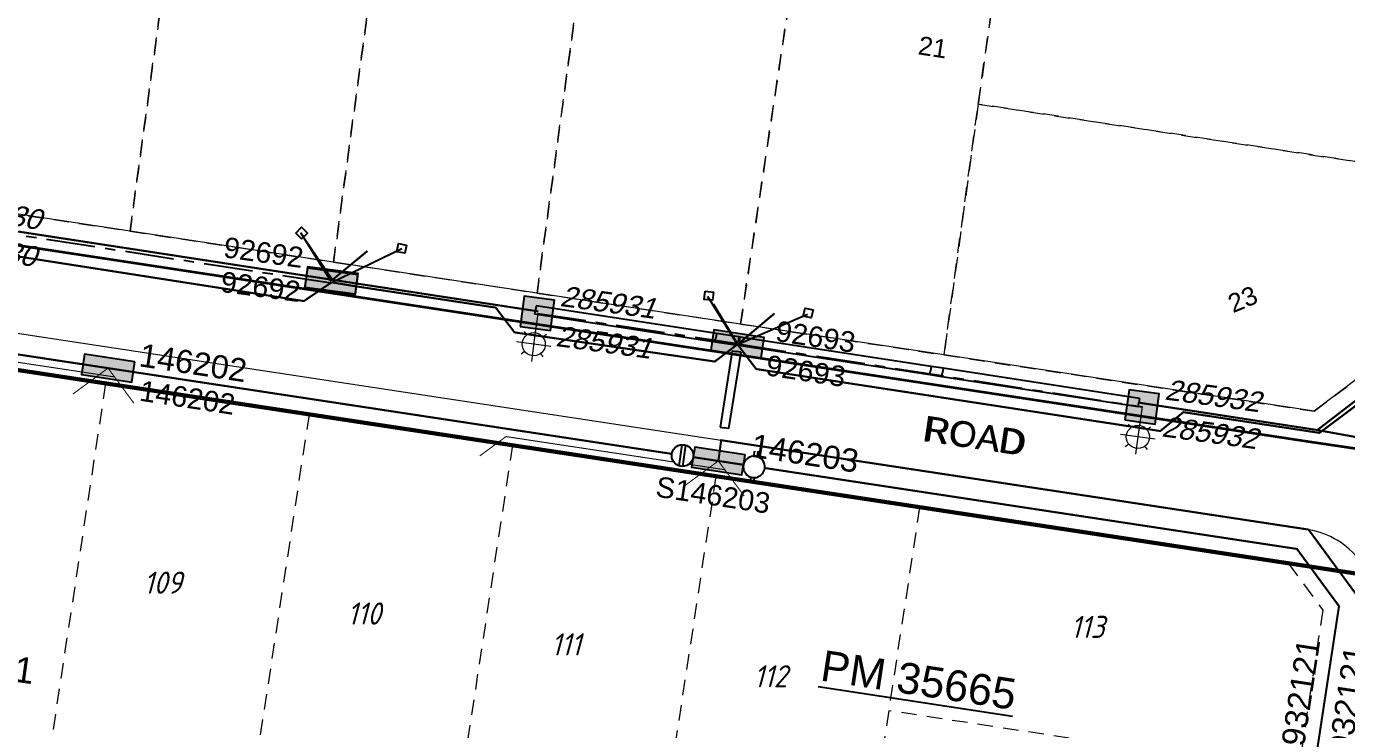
# Model space of a CAD drawing. Header units: metres. Extents: x 277548 to 280124, y 6243677 to 6246862.
# Drawn here: x 278712.4 to 278840.7, y 6245200.7 to 6245269 of the extents above; entities that cross this region are included whole.
import ezdxf
from ezdxf.enums import TextEntityAlignment as Align

# ---------------------------------------------------------------- set-up
doc = ezdxf.new("R2010")
doc.units = ezdxf.units.M
for name, pattern in [('Cable New OH', [6, 4, -2]), ('Dash', [5, 3, -2]), ('DIVIDE', [1.25, 0.5, -0.25, 0, -0.25, 0, -0.25]), ('DIVIDE2', [0.625, 0.25, -0.125, 0, -0.125, 0, -0.125]), ('IECLAUG', [3, 2, -1]), ('IECLCENT', [15.5, 9.5, -2, 2, -2]), ('PHANTOM2', [1.25, 0.625, -0.125, 0.125, -0.125, 0.125, -0.125])]:
    doc.linetypes.add(name, pattern=pattern)
doc.layers.get('0').update_dxf_attribs({"color": 6})
doc.layers.add('_User ZKERB-3-1', color=7, linetype='Continuous', lineweight=0, true_color=0x949494)
doc.layers.add('_User ZSTG1-1-1', color=7, linetype='Continuous', lineweight=0, true_color=0x0000f0)
for name, color, linetype, lineweight in [('_User ZSTG1-1-5', 7, 'Continuous', 0), ('Cadastre Land Parcels_SP_EXT', 9, 'Continuous', 5), ('Cadastre Roads_SP_EXT', 94, 'Continuous', 15)]:
    doc.layers.add(name, color=color, linetype=linetype, lineweight=lineweight)
for name, color, linetype in [('Duct_SP_EXT', 7, 'Continuous'), ('Equip_LV_EXT', 7, 'Continuous'), ('Equip_SP_SL_EXT', 7, 'Continuous'), ('Notes', 7, 'Continuous'), ('Notes_HV_MISC', 7, 'Continuous'), ('Notes_LV_MISC', 7, 'Continuous'), ('Notes_SP_MISC', 7, 'Continuous'), ('Services_SP_EXT', 7, 'Continuous'), ('SupportsUG_SP_LV_EXT', 7, 'Continuous'), ('SupportsUG_SP_LV_NEW', 2, 'Continuous'), ('SupportsUG_SP_LV_SL_EXT', 7, 'Continuous'), ('SupportsUG_SP_LV_SL_NEW', 2, 'Continuous')]:
    doc.layers.add(name, color=color, linetype=linetype)
doc.styles.add('ARIAL', font='arial.ttf', dxfattribs={"height": 2})
doc.styles.add('COLUMN_LABEL', font='arial.ttf')
doc.styles.add('iecARIAL', font='arial.ttf', dxfattribs={"height": 2})
doc.styles.add('iecISOCP', font='isocp.shx')
doc.styles.add('POLE_LABEL', font='arial.ttf')
doc.styles.get("Standard").update_dxf_attribs({"font": 'arial.ttf'})

# ---------------------------------------------------------------- blocks, each defined once
blk = doc.blocks.new('*U62')
at = {"lineweight": 15}
for p, q in [((0, 0), (-0.34, -2.48)), ((-1.79, -2.32), (-1.45, -2.77)), ((-0.24, -1.73), (-0.84, -6.19)), ((1.1, -2.71), (0.66, -3.06)), ((1.69, -4.27), (-2.77, -3.66)), ((-2.18, -5.21), (-1.73, -4.87)), ((0.71, -5.61), (0.37, -5.16))]:
    blk.add_line(p, q, dxfattribs=at)
blk.add_circle((-0.54, -3.96), 1.5, dxfattribs=at)
for tag, p, height, flags in [('OPERATING_VOLTAGE', (0.98, -1.65), 0.2, 9), ('ORIENTATION', (0.98, -1.85), 0.2, 9), ('CONSTRUCTED_VOLTAGE', (0.98, -0.65), 0.2, 9), ('CONTROL_TYPE', (0.98, -0.85), 0.2, 9), ('LANTERN_PURPOSE', (0.98, -1.05), 0.2, 9), ('LANTERN_TYPE', (0.98, -1.25), 0.2, 9), ('NO_PHASES', (0.98, -1.45), 0.2, 9), ('LNUMBER', (2.18, -3.25), 2.5, 8), ('OWNED_BY', (0.98, -2.05), 0.2, 9), ('STATE', (0.98, -2.25), 0.2, 9), ('USAGE', (0.98, -2.45), 0.2, 9), ('CEXIST', (0.98, -2.65), 0.2, 9), ('CNEW', (0.98, -2.85), 0.2, 9), ('CNUMBER', (0.98, -3.05), 0.2, 9), ('CREMOVE', (0.98, -3.25), 0.2, 9), ('CREPLACE', (0.98, -3.45), 0.2, 9), ('LKINGHEIGHT', (0.98, -3.65), 0.2, 9), ('LBRACKET', (0.98, -3.85), 0.2, 9), ('LBRACKETVOCAB', (0.98, -4.05), 0.2, 9), ('LCATEGORY', (0.98, -4.25), 0.2, 9), ('LCHARGE1', (0.98, -4.45), 0.2, 9), ('LCHARGE1PERCENT', (0.98, -4.65), 0.2, 9), ('LCHARGE2', (0.98, -4.85), 0.2, 9), ('LCHARGE2PERCENT', (0.98, -5.05), 0.2, 9), ('LCHARGE3', (0.98, -5.25), 0.2, 9), ('LCHARGE3PERCENT', (0.98, -5.45), 0.2, 9), ('LEXIST', (0.98, -5.65), 0.2, 9), ('LLAMP', (0.98, -5.85), 0.2, 9), ('LLAMPVOCAB', (0.98, -6.05), 0.2, 9), ('LMAST', (0.98, -6.25), 0.2, 9), ('LMASTVOCAB', (0.98, -6.45), 0.2, 9), ('LNEW', (0.98, -6.65), 0.2, 9), ('LANTNUMBER', (0.98, -6.85), 0.2, 9), ('LOUTREACH', (0.98, -7.25), 0.2, 9), ('LOUTREACHVOCAB', (0.98, -7.45), 0.2, 9), ('LRATECODE', (0.98, -7.65), 0.2, 9), ('LREMOVE', (0.98, -7.85), 0.2, 9), ('LREPLACE', (0.98, -8.05), 0.2, 9), ('LTYPE', (0.98, -8.25), 0.2, 9), ('LTYPEVOCAB', (0.98, -8.45), 0.2, 9), ('LEGEND', (0.98, -8.65), 0.2, 9), ('STREETNAME', (0.98, -9.25), 0.2, 9), ('SUBURB', (0.98, -9.45), 0.2, 1), ('LOCATION', (0.98, -8.85), 0.2, 9), ('NOTES', (0.98, -9.05), 0.2, 9)]:
    blk.add_attdef(tag, p, '', height=height, dxfattribs=dict(flags=flags))
blk = doc.blocks.new('*U70')
at = {"lineweight": 15}
for p, q in [((0, 0), (-0.34, -2.48)), ((-1.79, -2.32), (-1.45, -2.77)), ((-0.24, -1.73), (-0.84, -6.19)), ((1.1, -2.72), (0.66, -3.06)), ((1.69, -4.27), (-2.77, -3.66)), ((-2.18, -5.21), (-1.73, -4.87)), ((0.71, -5.61), (0.37, -5.16))]:
    blk.add_line(p, q, dxfattribs=at)
blk.add_circle((-0.54, -3.96), 1.5, dxfattribs=at)
for tag, p, height, flags in [('OPERATING_VOLTAGE', (0.98, -1.65), 0.2, 9), ('ORIENTATION', (0.98, -1.85), 0.2, 9), ('CONSTRUCTED_VOLTAGE', (0.98, -0.65), 0.2, 9), ('CONTROL_TYPE', (0.98, -0.85), 0.2, 9), ('LANTERN_PURPOSE', (0.98, -1.05), 0.2, 9), ('LANTERN_TYPE', (0.98, -1.25), 0.2, 9), ('NO_PHASES', (0.98, -1.45), 0.2, 9), ('LNUMBER', (2.18, -3.25), 2.5, 8), ('OWNED_BY', (0.98, -2.05), 0.2, 9), ('STATE', (0.98, -2.25), 0.2, 9), ('USAGE', (0.98, -2.45), 0.2, 9), ('CEXIST', (0.98, -2.65), 0.2, 9), ('CNEW', (0.98, -2.85), 0.2, 9), ('CNUMBER', (0.98, -3.05), 0.2, 9), ('CREMOVE', (0.98, -3.25), 0.2, 9), ('CREPLACE', (0.98, -3.45), 0.2, 9), ('LKINGHEIGHT', (0.98, -3.65), 0.2, 9), ('LBRACKET', (0.98, -3.85), 0.2, 9), ('LBRACKETVOCAB', (0.98, -4.05), 0.2, 9), ('LCATEGORY', (0.98, -4.25), 0.2, 9), ('LCHARGE1', (0.98, -4.45), 0.2, 9), ('LCHARGE1PERCENT', (0.98, -4.65), 0.2, 9), ('LCHARGE2', (0.98, -4.85), 0.2, 9), ('LCHARGE2PERCENT', (0.98, -5.05), 0.2, 9), ('LCHARGE3', (0.98, -5.25), 0.2, 9), ('LCHARGE3PERCENT', (0.98, -5.45), 0.2, 9), ('LEXIST', (0.98, -5.65), 0.2, 9), ('LLAMP', (0.98, -5.85), 0.2, 9), ('LLAMPVOCAB', (0.98, -6.05), 0.2, 9), ('LMAST', (0.98, -6.25), 0.2, 9), ('LMASTVOCAB', (0.98, -6.45), 0.2, 9), ('LNEW', (0.98, -6.65), 0.2, 9), ('LANTNUMBER', (0.98, -6.85), 0.2, 9), ('LOUTREACH', (0.98, -7.25), 0.2, 9), ('LOUTREACHVOCAB', (0.98, -7.45), 0.2, 9), ('LRATECODE', (0.98, -7.65), 0.2, 9), ('LREMOVE', (0.98, -7.85), 0.2, 9), ('LREPLACE', (0.98, -8.05), 0.2, 9), ('LTYPE', (0.98, -8.25), 0.2, 9), ('LTYPEVOCAB', (0.98, -8.45), 0.2, 9), ('LEGEND', (0.98, -8.65), 0.2, 9), ('STREETNAME', (0.98, -9.25), 0.2, 9), ('SUBURB', (0.98, -9.45), 0.2, 1), ('LOCATION', (0.98, -8.85), 0.2, 9), ('NOTES', (0.98, -9.05), 0.2, 9)]:
    blk.add_attdef(tag, p, '', height=height, dxfattribs=dict(flags=flags))
blk = doc.blocks.new('CCP_EXT')
at = {"flags": 9}
for tag, p in [('STATE', (0, -1.8)), ('LEGEND', (0, -1.4)), ('LIFE_SUPPORT', (0, -1.6)), ('NOTES', (0, -2))]:
    blk.add_attdef(tag, text='', height=0.2, dxfattribs=at).set_placement(p, align=Align.MIDDLE_LEFT)
blk.add_wipeout([(0, 0.57), (0.57, 0), (0, -0.57), (-0.57, 0)])
blk.add_lwpolyline([(-0.57, 0), (0, 0.57), (0.57, 0), (0, -0.57), (-0.57, 0)])
at = {"flags": 1}
blk.add_attdef('Z', (0, 0), '', height=0.2, dxfattribs=at)
at = {"flags": 9}
for tag, p in [('CCP_TYPE', (0, 0)), ('CONSTRUCTED_VOLTAGE', (0, -0.2)), ('OPERATING_VOLTAGE', (0, -0.6)), ('ORIENTATION', (0, -0.8)), ('OWNED_BY', (0, -1)), ('NO_PHASES', (0, -0.4)), ('USAGE', (0, -1.2))]:
    blk.add_attdef(tag, text='', height=0.2, dxfattribs=at).set_placement(p, align=Align.MIDDLE_LEFT)
blk = doc.blocks.new('COLUMN_EXT')
blk.add_hatch(color=256).paths.add_polyline_path([(-1.49, 1.48), (-1.49, -1.49), (1.48, -1.49), (1.48, 1.48)])
blk.add_lwpolyline([(-1.49, -1.49), (1.48, -1.49), (1.48, 1.48), (-1.49, 1.48)], close=True)
at = {"style": 'COLUMN_LABEL', "oblique": 15, "flags": 8}
blk.add_attdef('ASSET_NUM', text='', height=2, dxfattribs=at).set_placement((2, 2), align=Align.MIDDLE_LEFT)
at = {"flags": 9}
for tag, style, p in [('STRUCTURE_PLANT_NUMBER', 'POLE_LABEL', (1.81, 0.03)), ('STREET_CODE', 'COLUMN_LABEL', (1.81, -0.2))]:
    blk.add_attdef(tag, text='', height=0.2, dxfattribs=dict(at, style=style)).set_placement(p, align=Align.MIDDLE_LEFT)
for tag, p in [('COLUMN_TYPE', (1.81, -0.4)), ('OWNED_BY', (1.81, -0.6)), ('STATE', (1.81, -0.8)), ('USAGE', (1.81, -1)), ('LEGEND', (1.81, -1.2)), ('STREETNAME', (1.81, -1.6)), ('SUBURB', (1.81, -1.8)), ('LOCATION', (1.81, -1.4)), ('NOTES', (1.81, -2))]:
    blk.add_attdef(tag, text='', height=0.2, dxfattribs=at).set_placement(p, align=Align.MIDDLE_LEFT)
at = {"flags": 1}
blk.add_attdef('Z', (1.81, -2.35), '', height=0.2, dxfattribs=at)
blk = doc.blocks.new('PILLAR_EXT')
blk.add_hatch(color=256).paths.add_polyline_path([(-2.475, 0.99), (-2.475, -0.99), (2.475, -0.99), (2.475, 0.99)])
blk.add_lwpolyline([(-2.475, -0.99), (2.475, -0.99), (2.475, 0.99), (-2.475, 0.99)], close=True)
at = {"style": 'iecARIAL', "flags": 8}
blk.add_attdef('ASSET_NUM', text='', height=2, dxfattribs=at).set_placement((1.5, 3.5), align=Align.MIDDLE_RIGHT)
for tag, p, flags in [('OWNED_BY', (0, -0.2), 9), ('STATE', (0, -0.4), 9), ('SUPPORT_TYPE', (0, -0.6), 9), ('USAGE', (0, -0.8), 9), ('LEGEND', (0, -1), 9), ('LOCATION', (0, -1.2), 9), ('NOTES', (0, -1.4), 9), ('STREETNAME', (0, -1.8), 9), ('SUBURB', (0, -2), 1), ('PARENT', (0, -1.6), 9)]:
    blk.add_attdef(tag, p, '', height=0.2, dxfattribs=dict(flags=flags))
blk = doc.blocks.new('*U95')
blk.add_wipeout([(2.64, -1.04), (2.75, -0.89), (2.84, -0.72), (2.91, -0.55), (2.96, -0.37), (2.98, -0.18), (2.98, 0.01), (2.96, 0.19), (2.91, 0.38), (2.84, 0.55), (2.75, 0.71), (2.64, 0.87), (2.51, 1), (2.37, 1.12), (2.21, 1.22), (2.04, 1.3), (1.86, 1.36), (1.67, 1.39), (1.49, 1.4), (1.3, 1.39), (1.12, 1.36), (0.94, 1.3), (0.77, 1.22), (0.61, 1.12), (0.47, 1), (0.34, 0.86), (0.23, 0.71), (0.14, 0.54), (0.07, 0.37), (0.02, 0.19), (0, 0), (0, -0.19), (0.02, -0.37), (0.07, -0.56), (0.14, -0.73), (0.23, -0.89), (0.34, -1.05), (0.47, -1.18), (0.62, -1.3), (0.77, -1.4), (0.94, -1.48), (1.12, -1.54), (1.31, -1.57), (1.5, -1.58), (1.68, -1.57), (1.87, -1.54), (2.04, -1.48), (2.21, -1.4), (2.37, -1.3), (2.52, -1.18)])
for p, q in [((1.26, 1.39), (1.28, 2.13)), ((1.76, 1.38), (1.77, 2.13)), ((1.22, -1.56), (1.21, -2.31)), ((1.72, -1.57), (1.71, -2.31))]:
    blk.add_line(p, q)
blk.add_lwpolyline([(0, -0.07, 1), (2.99, -0.11, 1)], format="xyb", close=True)
for tag, p, flags in [('ORIENTATION', (0, 0), 9), ('Z', (0, 0), 1), ('USAGE', (0, -0.2), 9), ('NOTES', (0, -0.4), 9)]:
    blk.add_attdef(tag, p, '', height=0.2, dxfattribs=dict(flags=flags))
blk = doc.blocks.new('*U89')
for tag, flags, p in [('STATE', 9, (1.5, -1)), ('OWNED_BY', 9, (1.5, -1.8)), ('USAGE', 9, (1.5, -1.4)), ('NOTES', 9, (1.5, -1.6)), ('OPERATED_BY', 9, (1.5, -2)), ('TYPE', 9, (1.5, -2.6)), ('Z', 1, (1.5, -2.8)), ('MAINTAINED_BY', 9, (1.5, -2.2)), ('NUMBER_OF_PHASES', 9, (1.5, -2.4))]:
    blk.add_attdef(tag, text='', height=0.2, dxfattribs=dict(flags=flags)).set_placement(p, align=Align.MIDDLE_LEFT)
blk.add_wipeout([(6.59, 1.62), (6.45, 1.74), (6.29, 1.85), (6.12, 1.93), (5.95, 1.99), (5.76, 2.03), (5.57, 2.04), (5.39, 2.04), (5.2, 2), (5.02, 1.95), (4.85, 1.87), (4.69, 1.77), (4.54, 1.66), (4.41, 1.52), (4.3, 1.37), (4.21, 1.21), (4.13, 1.04), (4.08, 0.86), (4.06, 0.67), (4.05, 0.48), (4.07, 0.3), (4.12, 0.12), (4.18, -0.06), (4.27, -0.23), (4.38, -0.38), (4.5, -0.52), (4.65, -0.64), (4.8, -0.75), (4.97, -0.83), (5.15, -0.89), (5.33, -0.93), (5.52, -0.94), (5.71, -0.94), (5.89, -0.9), (6.07, -0.85), (6.24, -0.77), (6.4, -0.67), (6.55, -0.56), (6.68, -0.42), (6.79, -0.27), (6.89, -0.11), (6.96, 0.06), (7.01, 0.24), (7.04, 0.43), (7.04, 0.62), (7.02, 0.8), (6.98, 0.99), (6.91, 1.16), (6.82, 1.33), (6.72, 1.48)])
for p, q in [((4.06, 0.78), (7.02, 0.82)), ((4.07, 0.28), (7.03, 0.32))]:
    blk.add_line(p, q)
blk.add_circle((5.55, 0.55), 1.5)
at = {"flags": 9}
for tag, p in [('ACTUAL_STATUS', (1.5, 0)), ('CONSTRUCTED_VOLTAGE', (1.5, -0.2)), ('OPERATING_VOLTAGE', (1.5, -0.6)), ('ORIENTATION', (1.5, -0.8)), ('SWITCH_TYPE', (1.5, -1.2)), ('NO_PHASES', (1.5, -0.4))]:
    blk.add_attdef(tag, text='', height=0.2, dxfattribs=at).set_placement(p, align=Align.MIDDLE_LEFT)

msp = doc.modelspace()

# ---------------------------------------------------------------- linework, layer by layer
at = {"layer": '_User ZKERB-3-1', "linetype": 'Continuous'}
msp.add_line((278837.03028, 6245220.11943), (278622.01104, 6245252.80866), dxfattribs=at)
msp.add_arc((278835.90301, 6245212.70463), 7.5, 351.355555, 81.355556, dxfattribs=at)
at = {"layer": '_User ZSTG1-1-1', "color": 252, "linetype": 'Dash', "ltscale": 0.5, "true_color": 0x878787}
for p, q in [((278700.32399, 6245237.36258), (278720.09679, 6245234.35653)), ((278700.32399, 6245237.36258), (278720.09679, 6245234.35653)), ((278714.235, 6245195.79957), (278720.09679, 6245234.35653)), ((278720.09679, 6245234.35653), (278739.86959, 6245231.35049)), ((278720.09679, 6245234.35653), (278739.86959, 6245231.35049)), ((278734.0078, 6245192.79353), (278739.86959, 6245231.35049)), ((278739.86959, 6245231.35049), (278759.64239, 6245228.34444)), ((278739.86959, 6245231.35049), (278759.64239, 6245228.34444)), ((278753.7806, 6245189.78748), (278759.64239, 6245228.34444)), ((278759.64239, 6245228.34444), (278779.4152, 6245225.3384)), ((278759.64239, 6245228.34444), (278779.4152, 6245225.3384)), ((278773.55341, 6245186.78143), (278779.4152, 6245225.3384)), ((278779.4152, 6245225.3384), (278799.188, 6245222.33235)), ((278779.4152, 6245225.3384), (278799.188, 6245222.33235)), ((278799.188, 6245222.33235), (278796.18195, 6245202.55955)), ((278799.188, 6245222.33235), (278835.02126, 6245216.88465)), ((278799.188, 6245222.33235), (278835.02126, 6245216.88465)), ((278835.02126, 6245216.88465), (278838.37461, 6245212.32888)), ((278835.02126, 6245216.88465), (278863.69182, 6245212.52588)), ((278838.37461, 6245212.32888), (278835.96977, 6245196.51064)), ((278796.18195, 6245202.55955), (278793.29452, 6245183.56697)), ((278835.96977, 6245196.51064), (278796.18195, 6245202.55955))]:
    msp.add_line(p, q, dxfattribs=at)
for points in [[(278722.44197, 6245249.15304), (278729.02001, 6245297.46497), (278728.712, 6245297.51099), (278709.24101, 6245300.47296), (278702.66297, 6245252.15997), (278722.44197, 6245249.15304)], [(278722.44197, 6245249.15304), (278742.22097, 6245246.14602), (278748.79901, 6245294.45698), (278748.60397, 6245294.48799), (278729.02001, 6245297.46497), (278722.44197, 6245249.15304)], [(278762.00103, 6245243.139), (278768.57898, 6245291.45102), (278768.49604, 6245291.46401), (278748.79901, 6245294.45698), (278742.22097, 6245246.14602), (278762.00103, 6245243.139)], [(278781.78003, 6245240.13198), (278789.06199, 6245288.48102), (278788.373, 6245288.44197), (278768.57898, 6245291.45102), (278762.00103, 6245243.139), (278781.78003, 6245240.13198)], [(278808.13698, 6245285.43601), (278789.06199, 6245288.48102), (278781.78003, 6245240.13198), (278801.55902, 6245237.12496), (278804.879, 6245261.50097), (278808.27999, 6245285.41596), (278808.13698, 6245285.43601)], [(278848.06297, 6245279.36703), (278828.17196, 6245282.39198), (278808.27999, 6245285.41596), (278804.879, 6245261.50097), (278844.80199, 6245255.43004), (278848.06297, 6245279.36703)], [(278844.80199, 6245255.43004), (278804.879, 6245261.50097), (278801.55902, 6245237.12496), (278837.52701, 6245231.65602), (278842.02296, 6245235.01902), (278844.80199, 6245255.43004)]]:
    msp.add_lwpolyline(points, close=True, dxfattribs=at)
at = {"layer": 'Cadastre Land Parcels_SP_EXT', "linetype": 'Continuous'}
msp.add_lwpolyline([(279246.34202, 6245156.85702), (279205.05801, 6245163.13297), (279153.29507, 6245171.02643), (279153.18627, 6245168.51426), (278660.67525, 6245243.39005)], dxfattribs=at)
at = {"layer": 'Cadastre Roads_SP_EXT', "linetype": 'Continuous'}
for points in [[(278848.063, 6245279.36704), (278844.80196, 6245255.43001), (278842.02298, 6245235.01902), (278837.52698, 6245231.65598), (278801.55899, 6245237.12502), (278781.78, 6245240.13201), (278762.00102, 6245243.13899), (278742.22097, 6245246.14598), (278722.44199, 6245249.15297), (278702.663, 6245252.16004)], [(278660.77834, 6245243.37438), (279153.18625, 6245168.51424)]]:
    msp.add_lwpolyline(points, dxfattribs=at)
at = {"layer": 'Duct_SP_EXT'}
for p, q in [((278761.79185, 6245241.07411), (278761.85558, 6245241.48925)), ((278761.91931, 6245241.90439), (278761.85558, 6245241.48925)), ((278779.32871, 6245238.38195), (278761.79185, 6245241.07411)), ((278779.3287, 6245238.38195), (278779.39244, 6245238.79709)), ((278779.32871, 6245238.38195), (278779.39244, 6245238.79709)), ((278779.45617, 6245239.21222), (278779.39244, 6245238.79709)), ((278779.45617, 6245239.21222), (278779.39244, 6245238.79709)), ((278781.62281, 6245238.8796), (278779.45617, 6245239.21222)), ((278779.45617, 6245239.21222), (278779.45617, 6245239.21222)), ((278781.6224, 6245238.87967), (278781.55908, 6245238.46447)), ((278781.62281, 6245238.8796), (278781.55908, 6245238.46447)), ((278781.69625, 6245238.8684), (278781.6224, 6245238.87967)), ((278781.69625, 6245238.8684), (278781.63274, 6245238.45323)), ((278800.31775, 6245236.01154), (278781.69625, 6245238.8684)), ((278781.49535, 6245238.04933), (278779.3287, 6245238.38195)), ((278779.3287, 6245238.38195), (278779.32871, 6245238.38195)), ((278780.97627, 6245237.52206), (278779.78829, 6245230.10178)), ((278780.97627, 6245237.52206), (278781.39099, 6245237.45566)), ((278781.49535, 6245238.04933), (278781.55908, 6245238.46447)), ((278781.49576, 6245238.04927), (278781.55908, 6245238.46447)), ((278781.56923, 6245238.03806), (278781.49576, 6245238.04927)), ((278781.56923, 6245238.03806), (278781.63274, 6245238.45323)), ((278800.19035, 6245235.18125), (278781.56923, 6245238.03806)), ((278781.80571, 6245237.38926), (278780.61773, 6245229.96898)), ((278781.80571, 6245237.38926), (278781.39099, 6245237.45566)), ((278800.19034, 6245235.18126), (278800.25405, 6245235.5964)), ((278801.3449, 6245235.00407), (278800.19034, 6245235.18126)), ((278800.19034, 6245235.18126), (278800.19035, 6245235.18125)), ((278800.19035, 6245235.18125), (278800.25405, 6245235.5964)), ((278800.31776, 6245236.01154), (278800.25405, 6245235.5964)), ((278800.31775, 6245236.01154), (278800.25405, 6245235.5964)), ((278800.31776, 6245236.01154), (278800.31775, 6245236.01154)), ((278801.47233, 6245235.83435), (278800.31776, 6245236.01154)), ((278801.3449, 6245235.00407), (278801.40862, 6245235.41921)), ((278820.43548, 6245232.07371), (278801.3449, 6245235.00407)), ((278801.47233, 6245235.83435), (278801.40862, 6245235.41921)), ((278820.56293, 6245232.90399), (278801.47233, 6245235.83435)), ((278820.43548, 6245232.07371), (278820.49921, 6245232.48885)), ((278820.56293, 6245232.90399), (278820.49921, 6245232.48885)), ((278779.78829, 6245230.10178), (278780.20301, 6245230.03538)), ((278780.61773, 6245229.96898), (278780.20301, 6245230.03538))]:
    msp.add_line(p, q, dxfattribs=at)
at = {"layer": 'Notes_LV_MISC', "linetype": 'IECLCENT', "ltscale": 0.5, "flags": 128}
for points in [[(278762.03568, 6245241.16582), (278781.44555, 6245238.25068)], [(278781.49526, 6245238.20464), (278820.81958, 6245232.08258)]]:
    msp.add_lwpolyline(points, dxfattribs=at)
at = {"layer": 'Notes_LV_MISC', "linetype": 'IECLCENT', "ltscale": 0.5, "const_width": 0.2, "flags": 128}
for points in [[(278855.25026, 6245193.6136), (278853.30322, 6245193.87952), (278853.58617, 6245195.95119), (278855.76627, 6245210.2658), (278842.71729, 6245212.37075), (278841.56721, 6245213.93335), (278836.98638, 6245220.15723), (278779.89761, 6245228.83861), (278779.62661, 6245226.83853)], [(278834.50674, 6245176.87676), (278839.95093, 6245212.71772), (278835.86097, 6245218.27422), (278779.64065, 6245226.82136)]]:
    msp.add_lwpolyline(points, dxfattribs=at)
at = {"layer": 'Notes_SP_MISC', "linetype": 'IECLCENT', "ltscale": 0.5, "const_width": 0.2, "flags": 128}
for points in [[(278846.40327, 6245254.72865), (278843.58254, 6245234.23472), (278837.88594, 6245229.864)], [(278742.11325, 6245244.42654), (278745.51476, 6245247.22475)], [(278762.13171, 6245241.35527), (278742.37978, 6245244.38566)], [(278781.51914, 6245238.1644), (278785.08317, 6245241.16118)], [(278837.88594, 6245229.864), (278837.83699, 6245229.82753), (278820.49925, 6245232.48885)], [(278837.83699, 6245229.82753), (278843.64952, 6245228.77316)]]:
    msp.add_lwpolyline(points, dxfattribs=at)
at = {"layer": 'Notes_SP_MISC', "linetype": 'IECLAUG', "lineweight": -3, "ltscale": 0.25, "const_width": 0.1}
for points in [[(278720.93319, 6245234.98833), (278699.66463, 6245238.2121), (278697.11446, 6245236.33325)], [(278716.88726, 6245233.32721), (278720.30297, 6245235.84374), (278722.8195, 6245232.42803)], [(278780.25336, 6245225.96992), (278758.98479, 6245229.19369), (278756.43463, 6245227.31485)], [(278776.20743, 6245224.3088), (278779.62313, 6245226.82534), (278782.13967, 6245223.40963)]]:
    msp.add_lwpolyline(points, dxfattribs=at)

# ---------------------------------------------------------------- block references
at = {"layer": 'Equip_SP_SL_EXT', "xscale": 0.75, "yscale": 0.75, "zscale": 0.75}
for name, p in [('*U70', (278762.07892, 6245241.13865)), ('*U62', (278820.80537, 6245232.12959))]:
    msp.add_blockref(name, p, dxfattribs=at)
at = {"layer": 'Notes_LV_MISC'}
ref = msp.add_blockref('COLUMN_EXT', (278702.28935, 6245250.1882), dxfattribs=dict(at, rotation=350.2415603776622))
ref.add_attrib('ASSET_NUM', '285930', dxfattribs={"layer": '0', "height": 2, "rotation": 350.2415604, "style": 'COLUMN_LABEL', "oblique": 15}).set_placement((278704.59941, 6245251.82027), align=Align.MIDDLE_LEFT)
ref = msp.add_blockref('COLUMN_EXT', (278762.03572, 6245241.16582), dxfattribs=dict(at, rotation=352.2572826519404))
ref.add_attrib('ASSET_NUM', '285931', dxfattribs={"layer": '0', "height": 2, "rotation": 352.2572827, "style": 'COLUMN_LABEL', "oblique": 15}).set_placement((278764.28693, 6245242.87813), align=Align.MIDDLE_LEFT)
ref = msp.add_blockref('PILLAR_EXT', (278720.30297, 6245235.84374), dxfattribs=dict(at, rotation=171.3810364505723))
ref.add_attrib('ASSET_NUM', '146202', dxfattribs={"layer": '0', "height": 2, "rotation": 171.3810365, "style": 'iecARIAL', "text_generation_flag": 6}).set_placement((278723.41296, 6245233.68215), align=Align.MIDDLE_LEFT)
ref = msp.add_blockref('COLUMN_EXT', (278820.81962, 6245232.08258), dxfattribs=dict(at, rotation=352.2692106597488))
ref.add_attrib('ASSET_NUM', '285932', dxfattribs={"layer": '0', "height": 2, "rotation": 352.2692107, "style": 'COLUMN_LABEL', "oblique": 15}).set_placement((278823.07048, 6245233.79537), align=Align.MIDDLE_LEFT)
ref = msp.add_blockref('PILLAR_EXT', (278779.62313, 6245226.82534), dxfattribs=dict(at, rotation=171.3810364505723))
ref.add_attrib('ASSET_NUM', 'S146203', dxfattribs={"layer": '0', "height": 2, "rotation": 171.3810365, "style": 'iecARIAL', "text_generation_flag": 6}).set_placement((278773.5833, 6245224.35845), align=Align.MIDDLE_LEFT)
ref = msp.add_blockref('COLUMN_EXT', (278834.98095, 6245196.65972), dxfattribs=dict(at, rotation=351.3555539457304))
ref.add_attrib('ASSET_NUM', '932121', dxfattribs={"layer": '0', "height": 2.25, "rotation": 81.3555539}).set_placement((278835.45079, 6245199.16924), align=Align.MIDDLE_LEFT)
at = {"layer": 'SupportsUG_SP_LV_EXT'}
ref = msp.add_blockref('PILLAR_EXT', (278742.0264, 6245244.37536), dxfattribs=dict(at, rotation=352.5369782458975))
ref.add_attrib('ASSET_NUM', '92692', dxfattribs={"layer": '0', "height": 2, "rotation": 352.5369782, "style": 'iecARIAL'}).set_placement((278738.98538, 6245243.25074), align=Align.MIDDLE_RIGHT)
ref = msp.add_blockref('PILLAR_EXT', (278781.49521, 6245238.20455), dxfattribs=dict(at, rotation=351.3363615251356))
ref.add_attrib('ASSET_NUM', '92693', dxfattribs={"layer": '0', "height": 2, "rotation": 351.3363615, "style": 'iecARIAL'}).set_placement((278791.97219, 6245234.98331), align=Align.MIDDLE_RIGHT)
at = {"layer": 'SupportsUG_SP_LV_NEW'}
ref = msp.add_blockref('PILLAR_EXT', (278720.30297, 6245235.84374), dxfattribs=dict(at, rotation=171.3810364505723))
ref.add_attrib('ASSET_NUM', '146202', dxfattribs={"layer": '0', "height": 2.25, "rotation": 171.3810365, "text_generation_flag": 6}).set_placement((278733.76563, 6245235.5778), align=Align.MIDDLE_RIGHT)
at = {"layer": 'SupportsUG_SP_LV_SL_EXT'}
ref = msp.add_blockref('COLUMN_EXT', (278702.28935, 6245250.1882), dxfattribs=dict(at, rotation=350.2415603776622))
ref.add_attrib('ASSET_NUM', '285930', dxfattribs={"layer": '0', "height": 2, "rotation": 350.2415604, "style": 'COLUMN_LABEL', "oblique": 15}).set_placement((278704.12843, 6245248.22897), align=Align.MIDDLE_LEFT)
ref = msp.add_blockref('COLUMN_EXT', (278762.03572, 6245241.16582), dxfattribs=dict(at, rotation=352.2572826519404))
ref.add_attrib('ASSET_NUM', '285931', dxfattribs={"layer": '0', "height": 2, "rotation": 352.2572827, "style": 'COLUMN_LABEL', "oblique": 15}).set_placement((278763.86847, 6245238.99219), align=Align.MIDDLE_LEFT)
ref = msp.add_blockref('COLUMN_EXT', (278820.81962, 6245232.08258), dxfattribs=dict(at, rotation=352.2692106597488))
ref.add_attrib('ASSET_NUM', '285932', dxfattribs={"layer": '0', "height": 2, "rotation": 352.2692107, "style": 'COLUMN_LABEL', "oblique": 15}).set_placement((278822.78521, 6245230.20996), align=Align.MIDDLE_LEFT)
at = {"layer": 'SupportsUG_SP_LV_SL_NEW'}
ref = msp.add_blockref('COLUMN_EXT', (278837.45212, 6245196.28115), dxfattribs=dict(at, rotation=351.3555539457304))
ref.add_attrib('ASSET_NUM', '932121', dxfattribs={"layer": '0', "height": 2.25, "rotation": 81.3555539}).set_placement((278840.01469, 6245198.47162), align=Align.MIDDLE_LEFT)

# ---------------------------------------------------------------- texts
at = {"layer": '_User ZSTG1-1-5', "color": 252, "linetype": 'Cable New OH', "true_color": 0x878787, "style": 'iecISOCP', "oblique": 15}
for s, p in [('109', (278723.76529, 6245213.92497)), ('110', (278743.56529, 6245210.92497)), ('113', (278813.86529, 6245209.62497)), ('111', (278763.36529, 6245207.92497)), ('112', (278783.06529, 6245204.82497))]:
    msp.add_text(s, height=2.15, dxfattribs=at).set_placement(p)
at = {"layer": 'Cadastre Land Parcels_SP_EXT'}
for s, rotation, p in [('21', 351.28, (278798.9495, 6245266.34853)), ('23', 22.860001, (278829.64934, 6245241.16943))]:
    msp.add_text(s, height=1.8, rotation=rotation, dxfattribs=at).set_placement(p)
at = {"layer": 'Cadastre Roads_SP_EXT'}
msp.add_text('ROAD', height=2.5, rotation=351.59645, dxfattribs=at).set_placement((278804.54679, 6245229.27003), align=Align.MIDDLE_CENTER)
at = {"layer": 'Notes_HV_MISC'}
msp.add_text('ROAD', height=2.5, rotation=351.59645, dxfattribs=at).set_placement((278804.54679, 6245229.27003), align=Align.MIDDLE_CENTER)
at = {"layer": 'Notes_HV_MISC', "color": 7, "linetype": 'DIVIDE'}
msp.add_text('%%UPM 35665', height=3, rotation=351.3555561, dxfattribs=at).set_placement((278789.43082, 6245205.49973))
at = {"layer": 'Notes_LV_MISC', "color": 7}
msp.add_text('ROAD', height=2.4, rotation=351.3555561, dxfattribs=at).set_placement((278804.54679, 6245229.27003), align=Align.MIDDLE_CENTER)

# ---------------------------------------------------------------- next in the draw order: block references
at = {"layer": 'Services_SP_EXT'}
msp.add_blockref('CCP_EXT', (278739.10999, 6245248.96983), dxfattribs=at)
for p, rotation in [((278748.84401, 6245247.47402), 214.3428115484069), ((278778.69589, 6245242.87869), 308.9148018131486), ((278788.35457, 6245241.19963), 212.4241977201234)]:
    msp.add_blockref('CCP_EXT', p, dxfattribs=dict(at, rotation=rotation))

# ---------------------------------------------------------------- next in the draw order: block references
msp.add_blockref('CCP_EXT', (278739.10999, 6245248.96983), dxfattribs=at)
for p, rotation in [((278748.84401, 6245247.47402), 214.3428115484069), ((278778.69589, 6245242.87869), 308.9148018131486), ((278788.35457, 6245241.19963), 212.4241977201234)]:
    msp.add_blockref('CCP_EXT', p, dxfattribs=dict(at, rotation=rotation))

# ---------------------------------------------------------------- next in the draw order: linework, layer by layer
at = {"layer": 'Duct_SP_EXT'}
msp.add_line((278779.45617, 6245239.21222), (278761.91931, 6245241.90439), dxfattribs=at)
at = {"layer": 'Notes_HV_MISC', "linetype": 'DIVIDE2', "ltscale": 7.5, "const_width": 0.25, "flags": 128}
msp.add_lwpolyline([(278859.95972, 6245236.45039), (278858.46622, 6245225.53434), (278837.07599, 6245228.69006), (278837.07599, 6245228.69006), (278801.108, 6245234.15914), (278781.32918, 6245237.16611), (278761.55012, 6245240.17317), (278741.77014, 6245243.18014), (278721.99107, 6245246.18712), (278702.21217, 6245249.19409), (278682.43303, 6245252.20107), (278662.65313, 6245255.20913), (278642.87398, 6245258.2151), (278632.93807, 6245259.72684), (278632.0632, 6245259.88275), (278631.15664, 6245260.09513), (278630.26893, 6245260.35313), (278629.39148, 6245260.65626), (278628.53029, 6245261.00778), (278627.69422, 6245261.40067), (278626.87599, 6245261.83635), (278626.07862, 6245262.31841), (278625.31061, 6245262.83959), (278624.56929, 6245263.40123), (278623.86234, 6245263.99899), (278623.18576, 6245264.63211), (278622.5427, 6245265.30169), (278621.93944, 6245265.99821), (278621.43502, 6245266.64135), (278620.91968, 6245267.37433), (278620.64399, 6245267.79407), (278620.35904, 6245268.1898), (278620.06367, 6245268.55808), (278619.74952, 6245268.91043), (278619.41778, 6245269.24509), (278619.06768, 6245269.56366), (278618.70432, 6245269.86129), (278618.32545, 6245270.13848), (278617.92772, 6245270.3994), (278617.5219, 6245270.6368), (278617.10241, 6245270.85277), (278616.67215, 6245271.04738), (278616.23446, 6245271.21763), (278615.78585, 6245271.36569), (278615.33132, 6245271.48998), (278614.87262, 6245271.58933), (278614.40324, 6245271.66557), (278613.93636, 6245271.7172), (278613.46381, 6245271.74348), (278612.99092, 6245271.74657), (278612.51971, 6245271.72413), (278612.05508, 6245271.678), (278611.58945, 6245271.60518), (278611.12266, 6245271.50908), (278610.67413, 6245271.39105), (278610.5737, 6245271.3586), (278610.04176, 6245271.16216), (278609.54051, 6245270.94878), (278609.0577, 6245270.71129), (278608.5834, 6245270.44578), (278608.12202, 6245270.15549), (278607.67583, 6245269.84102), (278607.28169, 6245269.53196), (278606.95837, 6245269.23275), (278606.62271, 6245268.88966), (278606.31006, 6245268.53306), (278606.01169, 6245268.15335), (278605.73258, 6245267.76054), (278605.47832, 6245267.35814), (278605.24326, 6245266.93881), (278601.87418, 6245267.46133), (278601.87418, 6245267.46133), (278583.89798, 6245270.23991), (278558.19681, 6245274.10015), (278495.30478, 6245283.63531)], dxfattribs=at)
at = {"layer": 'Notes_LV_MISC', "linetype": 'IECLCENT', "ltscale": 0.5, "const_width": 0.2, "flags": 128}
for points in [[(278662.79911, 6245256.15039), (278698.99182, 6245250.69395), (278700.47943, 6245248.42568), (278739.33515, 6245242.35941), (278742.03215, 6245244.1803)], [(278781.4795, 6245238.15476), (278783.3012, 6245235.75692), (278822.57908, 6245229.73005), (278824.82138, 6245231.56495), (278824.82138, 6245231.56495), (278838.05429, 6245229.55275), (278843.89165, 6245233.91923), (278846.78468, 6245255.10594)], [(278779.64065, 6245226.82136), (278621.43367, 6245250.87346)], [(278742.03215, 6245244.1803), (278744.2113, 6245243.82053), (278744.2113, 6245243.82053), (278757.98094, 6245241.72723), (278759.81073, 6245239.31874), (278779.28051, 6245236.48413), (278781.4795, 6245238.15476)]]:
    msp.add_lwpolyline(points, dxfattribs=at)
at = {"layer": 'Notes_LV_MISC', "linetype": 'IECLCENT', "ltscale": 0.5, "flags": 128}
msp.add_lwpolyline([(278742.00011, 6245244.08888), (278702.28942, 6245250.18824)], dxfattribs=at)
at = {"layer": 'Notes_SP_MISC', "linetype": 'IECLCENT', "ltscale": 0.5, "const_width": 0.2, "flags": 128}
for points in [[(278834.5015, 6245176.8729), (278834.50154, 6245176.87321), (278839.95096, 6245212.71769), (278835.86097, 6245218.27422), (278779.64065, 6245226.82136), (278601.77137, 6245253.86398)], [(278742.37978, 6245244.38566), (278742.35547, 6245244.38933), (278722.57946, 6245247.42519), (278702.80256, 6245250.45926), (278702.76087, 6245250.46562)], [(278742.11325, 6245244.42654), (278739.58434, 6245248.13496)], [(278781.51914, 6245238.1644), (278779.15283, 6245242.0714)]]:
    msp.add_lwpolyline(points, dxfattribs=at)
at = {"layer": 'Services_SP_EXT'}
for points in [[(278742.00118, 6245244.2529), (278739.02726, 6245248.98484)], [(278742.03209, 6245244.1803), (278748.84403, 6245247.47396)], [(278781.47949, 6245238.15479), (278778.59902, 6245242.79061)], [(278781.47949, 6245238.15479), (278788.30106, 6245241.07355)]]:
    msp.add_lwpolyline(points, dxfattribs=at)

# ---------------------------------------------------------------- next in the draw order: block references
at = {"layer": 'Notes_LV_MISC'}
ref = msp.add_blockref('PILLAR_EXT', (278741.99802, 6245244.2515), dxfattribs=dict(at, rotation=352.1453734498457))
ref.add_attrib('ASSET_NUM', '92692', dxfattribs={"layer": '0', "height": 2, "rotation": 352.1453734, "style": 'iecARIAL'}).set_placement((278739.27421, 6245246.5553), align=Align.MIDDLE_RIGHT)
ref = msp.add_blockref('PILLAR_EXT', (278781.49521, 6245238.20455), dxfattribs=dict(at, rotation=351.3363615251356))
ref.add_attrib('ASSET_NUM', '92693', dxfattribs={"layer": '0', "height": 2, "rotation": 351.3363615, "style": 'iecARIAL'}).set_placement((278792.92296, 6245238.31513), align=Align.MIDDLE_RIGHT)

# ---------------------------------------------------------------- next in the draw order: block references
at = {"layer": 'Equip_LV_EXT', "xscale": 0.7, "yscale": 0.7, "zscale": 0.7}
for name, p, rotation in [('*U89', (278775.91196, 6245223.45124), 81.0316419355061), ('*U95', (278782.06982, 6245226.45205), 352.2249757050722)]:
    msp.add_blockref(name, p, dxfattribs=dict(at, rotation=rotation))

# ---------------------------------------------------------------- next in the draw order: texts
at = {"layer": 'Notes', "color": 252, "true_color": 0x878787, "insert": (278696.39216, 6245208.66368), "char_height": 2.5, "attachment_point": 5, "rotation": 352.1388568, "line_spacing_factor": 0.8, "style": 'ARIAL', "bg_fill": 3, "box_fill_scale": 1.05, "bg_fill_color": 256, "bg_fill_transparency": 0}
msp.add_mtext('IN-PROGRESS\\PURS17929  STAGE 1\\PLOT 100 to 129', dxfattribs=at)

# ---------------------------------------------------------------- next in the draw order: linework, layer by layer
at = {"layer": 'Notes', "color": 20, "linetype": 'PHANTOM2', "ltscale": 7.5, "true_color": 0xff470a, "const_width": 0.4, "flags": 128}
msp.add_lwpolyline([(278494.0465, 6245282.30887), (278601.62036, 6245265.8967), (278601.45683, 6245265.26602), (278601.32518, 6245264.77353), (278599.53344, 6245252.68536), (279145.25413, 6245169.72015), (279149.03558, 6245165.1227), (279147.36243, 6245126.49783), (279111.26352, 6245134.42811), (278893.7627, 6245167.49461), (278772.07802, 6245187.00574), (278635.14377, 6245207.82359), (278634.99144, 6245206.83542), (278595.44789, 6245212.8472), (278575.93578, 6245212.83527), (278580.82827, 6245248.76502), (278491.1409, 6245262.39853)], close=True, dxfattribs=at)

# ---------------------------------------------------------------- next in the draw order: block references
at = {"layer": 'SupportsUG_SP_LV_NEW'}
ref = msp.add_blockref('PILLAR_EXT', (278779.62313, 6245226.82534), dxfattribs=dict(at, rotation=171.3810364505723))
ref.add_attrib('ASSET_NUM', '146203', dxfattribs={"layer": '0', "height": 2.25, "rotation": 171.3810365, "text_generation_flag": 6}).set_placement((278793.23101, 6245226.78406), align=Align.MIDDLE_RIGHT)

doc.saveas('drawing.dxf')
